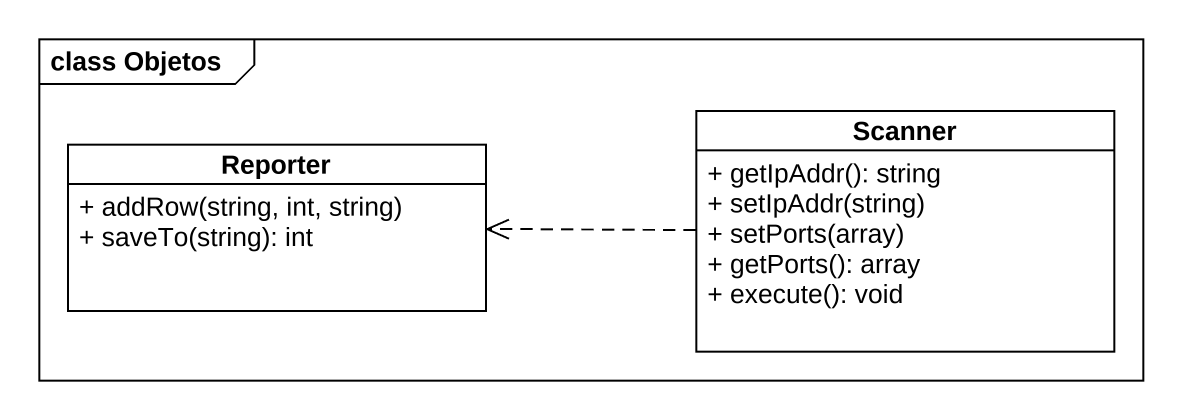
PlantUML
@startuml
mainframe class Objetos
hide circle
hide empty members
skinparam classAttributeIconSize 0
class Reporter {
  + addRow(string, int, string)
  + saveTo(string): int
}
class Scanner {
  + getIpAddr(): string
  + setIpAddr(string)
  + setPorts(array)
  + getPorts(): array
  + execute(): void
}
Scanner .left.> Reporter
@enduml
